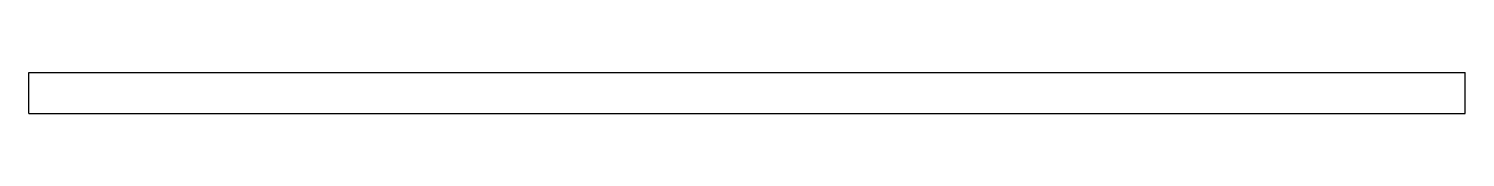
# Model space of a CAD drawing. Extents: x 0 to 14, y -17 to -16.6.
import ezdxf

# ---------------------------------------------------------------- set-up
doc = ezdxf.new("R2010")
doc.units = 0
doc.layers.add('MODELSKETCH_VISIBLE', color=7, linetype='CONTINUOUS')

msp = doc.modelspace()

# ---------------------------------------------------------------- linework, layer by layer
at = {"layer": 'MODELSKETCH_VISIBLE'}
for p, q in [((0, -16.6), (14, -16.6)), ((0, -17), (0, -16.6)), ((14, -17), (14, -16.6)), ((0, -17), (14, -17))]:
    msp.add_line(p, q, dxfattribs=at)

doc.saveas('drawing.dxf')
